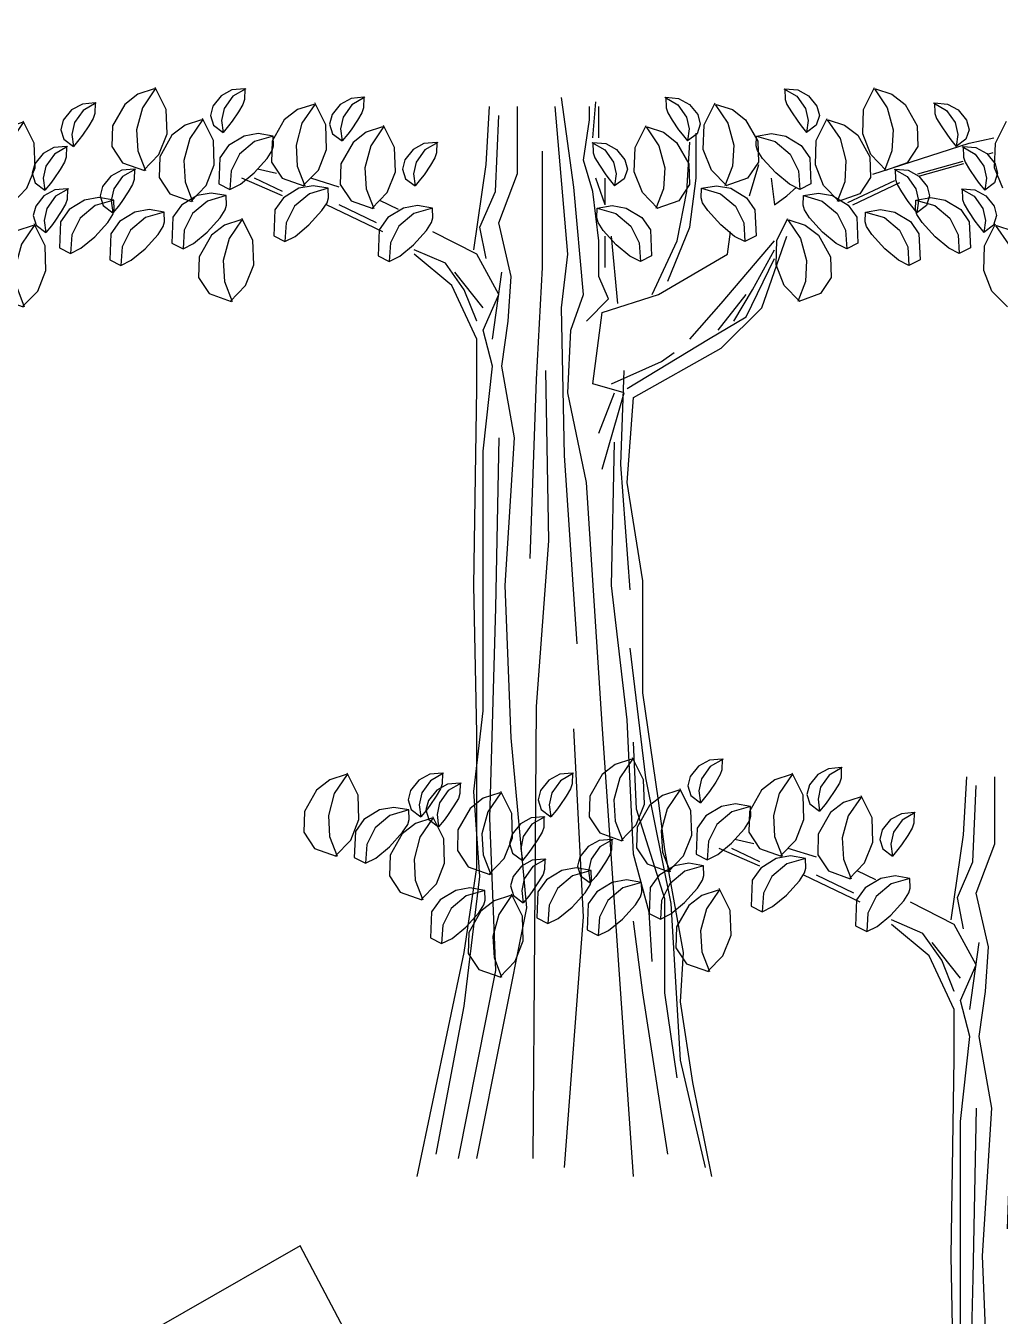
# Model space of a CAD drawing. Header units: millimetres. Extents: x 476643 to 477419, y 1110674 to 1111494.
# Drawn here: x 476821.28 to 476825.57, y 1111056.82 to 1111062.51 of the extents above; entities that cross this region are included whole.
import ezdxf

# ---------------------------------------------------------------- set-up
doc = ezdxf.new("R2010")
doc.units = ezdxf.units.MM
doc.header["$LTSCALE"] = 0.001
doc.header["$MEASUREMENT"] = 0
doc.layers.add('D-CONGTRINH', color=7, linetype='Continuous', lineweight=15)
for name, color, linetype in [('HT_Ho ga', 5, 'Continuous'), ('HT_thuc vat', 3, 'Continuous'), ('Net manh', 252, 'Continuous')]:
    doc.layers.add(name, color=color, linetype=linetype)

# ---------------------------------------------------------------- blocks, each defined once
blk = doc.blocks.new('tree50')
for p, q in [((-1879.5884, 4727.1356), (-1937.5472, 4682.3356)), ((-1807.4204, 4750.4996), (-1879.5884, 4727.1356)), ((-1803.0988, 4750.4996), (-1859.4468, 4667.5916)), ((-1754.6128, 4660.1676), (-1803.0988, 4756.6996)), ((-1512.4984, 4719.5196), (-1549.1196, 4674.1316)), ((-1464.94, 4745.6916), (-1512.4984, 4719.5196)), ((-1461.4484, 4717.7356), (-1499.4856, 4663.7316)), ((-1408.4212, 4750.4996), (-1464.94, 4745.6916)), ((-1404.0756, 4750.4996), (-1461.4484, 4717.7356)), ((-1408.4212, 4750.4996), (-1409.7884, 4704.0156)), ((966.48, 4750.4996), (1023.828, 4717.7356)), ((970.828, 4750.4996), (1027.32, 4745.6916)), ((970.828, 4750.4996), (972.192, 4704.0156)), ((1023.828, 4717.7356), (1061.892, 4663.7316)), ((1027.32, 4745.6916), (1074.904, 4719.5196)), ((1074.904, 4719.5196), (1111.5, 4674.1316)), ((1317.02, 4660.1676), (1365.48, 4756.6996)), ((1365.48, 4750.4996), (1421.828, 4667.5916)), ((1369.824, 4750.4996), (1441.968, 4727.1356)), ((1441.968, 4727.1356), (1499.928, 4682.3356)), ((-3065.1596, 4682.3356), (-3137.3276, 4658.9476)), ((-3060.8384, 4682.3356), (-3117.186, 4599.4036)), ((-3012.352, 4591.9796), (-3060.8384, 4688.5356)), ((-2696.6536, 4683.7036), (-2744.2368, 4657.5556)), ((-2640.1352, 4688.5356), (-2696.6536, 4683.7036)), ((-2635.7896, 4688.5356), (-2693.1624, 4655.7476)), ((-2640.1352, 4688.5356), (-2641.5268, 4642.0276)), ((-2124.1684, 4683.7036), (-2171.7268, 4657.5556)), ((-2067.6496, 4688.5356), (-2124.1684, 4683.7036)), ((-2063.304, 4688.5356), (-2120.6772, 4655.7476)), ((-2067.6496, 4688.5356), (-2069.0168, 4642.0276)), ((-1937.5472, 4682.3356), (-1991.136, 4587.8276)), ((-1859.4468, 4667.5916), (-1885.4964, 4570.7876)), ((-1549.1196, 4674.1316), (-1560.2036, 4632.7516)), ((-1499.4856, 4663.7316), (-1511.0824, 4611.4396)), ((-1417.0884, 4682.3356), (-1436.888, 4649.7676)), ((-1409.7884, 4704.0156), (-1417.0884, 4682.3356)), ((-1104.8324, 4682.3356), (-1176.976, 4658.9476)), ((-1100.4868, 4682.3356), (-1156.8344, 4599.4036)), ((-1052.0248, 4591.9796), (-1100.4868, 4688.5356)), ((-987.718, 4682.3356), (-1024.3392, 4636.9516)), ((-940.1352, 4708.4836), (-987.718, 4682.3356)), ((-936.644, 4680.5556), (-974.7056, 4626.5516)), ((-883.6408, 4713.3196), (-940.1352, 4708.4836)), ((-879.2952, 4713.3196), (-936.644, 4680.5556)), ((-885.008, 4666.8316), (-892.308, 4645.1556)), ((-883.6408, 4713.3196), (-885.008, 4666.8316)), ((-344.968, 4416.9076), (-331.152, 4673.2556)), ((-206.98, 4377.4796), (-206.98, 4673.2556)), ((13.796, 4022.5356), (-41.38, 4673.2556)), ((41.408, 4318.3236), (-13.792, 4712.6836)), ((110.4, 4614.0996), (110.4, 4673.2556)), ((124.196, 4535.2156), (137.988, 4692.9556)), ((151.784, 4535.2156), (151.784, 4673.2556)), ((441.7, 4713.3196), (499.048, 4680.5556)), ((446.024, 4713.3196), (502.54, 4708.4836)), ((446.024, 4713.3196), (447.412, 4666.8316)), ((447.412, 4666.8316), (454.712, 4645.1556)), ((499.048, 4680.5556), (537.112, 4626.5516)), ((502.54, 4708.4836), (550.124, 4682.3356)), ((550.124, 4682.3356), (586.72, 4636.9516)), ((614.404, 4591.9796), (662.892, 4688.5356)), ((662.892, 4682.3356), (719.24, 4599.4036)), ((667.212, 4682.3356), (739.38, 4658.9476)), ((972.192, 4704.0156), (979.492, 4682.3356)), ((979.492, 4682.3356), (999.292, 4649.7676)), ((1061.892, 4663.7316), (1073.488, 4611.4396)), ((1111.5, 4674.1316), (1122.608, 4632.7516)), ((1421.828, 4667.5916), (1447.9, 4570.7876)), ((1499.928, 4682.3356), (1553.54, 4587.8276)), ((1625.708, 4688.5356), (1683.06, 4655.7476)), ((1630.056, 4688.5356), (1686.548, 4683.7036)), ((1630.056, 4688.5356), (1631.424, 4642.0276)), ((1686.548, 4683.7036), (1734.132, 4657.5556)), ((-3195.2864, 4614.1716), (-3248.8752, 4519.6396)), ((-3137.3276, 4658.9476), (-3195.2864, 4614.1716)), ((-2780.8332, 4612.1476), (-2791.9416, 4570.7876)), ((-2744.2368, 4657.5556), (-2780.8332, 4612.1476)), ((-2693.1624, 4655.7476), (-2731.224, 4601.7716)), ((-2666.1604, 4614.1716), (-2702.7572, 4568.7636)), ((-2648.802, 4620.3476), (-2668.602, 4587.8036)), ((-2618.5776, 4640.3196), (-2666.1604, 4614.1716)), ((-2615.0864, 4612.3636), (-2653.148, 4558.3876)), ((-2641.5268, 4642.0276), (-2648.802, 4620.3476)), ((-2562.0588, 4645.1556), (-2618.5776, 4640.3196)), ((-2557.7376, 4645.1556), (-2615.0864, 4612.3636)), ((-2562.0588, 4645.1556), (-2563.4504, 4598.6436)), ((-2335.7896, 4511.4116), (-2384.2512, 4607.9716)), ((-2208.348, 4612.1476), (-2219.432, 4570.7876)), ((-2171.7268, 4657.5556), (-2208.348, 4612.1476)), ((-2120.6772, 4655.7476), (-2158.7144, 4601.7716)), ((-2076.3168, 4620.3476), (-2096.1164, 4587.8036)), ((-2069.0168, 4642.0276), (-2076.3168, 4620.3476)), ((-1751.0484, 4552.1836), (-1754.6128, 4660.1676)), ((-1599.2416, 4614.1716), (-1671.4096, 4590.7836)), ((-1594.9204, 4614.1716), (-1651.268, 4531.2396)), ((-1546.434, 4523.8156), (-1594.9204, 4620.3476)), ((-1560.2036, 4632.7516), (-1546.4828, 4590.3916)), ((-1511.0824, 4611.4396), (-1503.8316, 4558.3876)), ((-1464.7932, 4607.9716), (-1479.808, 4587.6596)), ((-1436.888, 4649.7676), (-1464.7932, 4607.9716)), ((-1234.9348, 4614.1716), (-1288.5236, 4519.6396)), ((-1176.976, 4658.9476), (-1234.9348, 4614.1716)), ((-1024.3392, 4636.9516), (-1035.4232, 4595.5676)), ((-974.7056, 4626.5516), (-986.302, 4574.2556)), ((-912.1076, 4612.5836), (-940.0132, 4570.7876)), ((-892.308, 4645.1556), (-912.1076, 4612.5836)), ((-303.564, 4298.5956), (-289.768, 4633.7996)), ((82.788, 4436.6316), (110.4, 4614.0996)), ((454.712, 4645.1556), (474.512, 4612.5836)), ((474.512, 4612.5836), (502.42, 4570.7876)), ((537.112, 4626.5516), (548.708, 4574.2556)), ((586.72, 4636.9516), (597.828, 4595.5676)), ((739.38, 4658.9476), (797.34, 4614.1716)), ((797.34, 4614.1716), (850.928, 4519.6396)), ((999.292, 4649.7676), (1027.2, 4607.9716)), ((1027.2, 4607.9716), (1042.212, 4587.6596)), ((1073.488, 4611.4396), (1066.236, 4558.3876)), ((1108.84, 4523.8156), (1157.3, 4620.3476)), ((1122.608, 4632.7516), (1108.864, 4590.3916)), ((1157.3, 4614.1716), (1213.648, 4531.2396)), ((1161.648, 4614.1716), (1233.792, 4590.7836)), ((1313.452, 4552.1836), (1317.02, 4660.1676)), ((1631.424, 4642.0276), (1638.724, 4620.3476)), ((1638.724, 4620.3476), (1658.524, 4587.8036)), ((1683.06, 4655.7476), (1721.12, 4601.7716)), ((1734.132, 4657.5556), (1770.752, 4612.1476)), ((1770.752, 4612.1476), (1781.836, 4570.7876)), ((1898.172, 4511.4116), (1946.656, 4607.9716)), ((-3117.186, 4599.4036), (-3143.2356, 4502.5996)), ((-3008.7876, 4484.0196), (-3012.352, 4591.9796)), ((-2791.9416, 4570.7876), (-2778.1968, 4528.4076)), ((-2731.224, 4601.7716), (-2742.7964, 4549.4756)), ((-2742.7964, 4549.4756), (-2735.5452, 4496.3996)), ((-2702.7572, 4568.7636), (-2713.8656, 4527.4036)), ((-2668.602, 4587.8036), (-2696.5072, 4545.9836)), ((-2653.148, 4558.3876), (-2664.7444, 4506.0916)), ((-2570.7504, 4576.9636), (-2590.55, 4544.4196)), ((-2563.4504, 4598.6436), (-2570.7504, 4576.9636)), ((-2460.7404, 4578.3796), (-2518.6996, 4533.5796)), ((-2388.5972, 4601.7716), (-2460.7404, 4578.3796)), ((-2384.2512, 4601.7716), (-2440.5988, 4518.8356)), ((-2219.432, 4570.7876), (-2205.7112, 4528.4076)), ((-2158.7144, 4601.7716), (-2170.3108, 4549.4756)), ((-2170.3108, 4549.4756), (-2163.06, 4496.3996)), ((-2096.1164, 4587.8036), (-2124.022, 4545.9836)), ((-1991.136, 4587.8276), (-1993.9192, 4496.3996)), ((-1885.4964, 4570.7876), (-1880.0032, 4477.8676)), ((-1787.1568, 4461.3156), (-1751.0484, 4552.1836)), ((-1671.4096, 4590.7836), (-1729.3684, 4545.9836)), ((-1546.4828, 4590.3916), (-1503.8316, 4558.3876)), ((-1479.808, 4587.6596), (-1503.8316, 4558.3876)), ((-1349.3148, 4553.7236), (-1412.01, 4542.2476)), ((-1283.3724, 4542.2476), (-1349.3148, 4553.7236)), ((-1156.8344, 4599.4036), (-1182.884, 4502.5996)), ((-1048.436, 4484.0196), (-1052.0248, 4591.9796)), ((-1035.4232, 4595.5676), (-1021.7024, 4553.2116)), ((-1021.7024, 4553.2116), (-979.0512, 4521.2036)), ((-986.302, 4574.2556), (-979.0512, 4521.2036)), ((-955.0276, 4550.4756), (-979.0512, 4521.2036)), ((-940.0132, 4570.7876), (-955.0276, 4550.4756)), ((-873.3872, 4559.8036), (-931.346, 4515.0036)), ((-801.2192, 4583.1676), (-873.3872, 4559.8036)), ((-796.898, 4583.1676), (-853.2456, 4500.2556)), ((-748.436, 4492.8116), (-796.898, 4589.3676)), ((310.816, 4492.8116), (359.304, 4589.3676)), ((359.304, 4583.1676), (415.652, 4500.2556)), ((363.624, 4583.1676), (435.792, 4559.8036)), ((435.792, 4559.8036), (493.752, 4515.0036)), ((502.42, 4570.7876), (517.432, 4550.4756)), ((517.432, 4550.4756), (541.456, 4521.2036)), ((548.708, 4574.2556), (541.456, 4521.2036)), ((584.084, 4553.2116), (541.456, 4521.2036)), ((579.544, 4357.7516), (579.544, 4554.9436)), ((597.828, 4595.5676), (584.084, 4553.2116)), ((610.84, 4484.0196), (614.404, 4591.9796)), ((719.24, 4599.4036), (745.288, 4502.5996)), ((845.776, 4542.2476), (911.72, 4553.7236)), ((911.72, 4553.7236), (974.392, 4542.2476)), ((1042.212, 4587.6596), (1066.236, 4558.3876)), ((1108.864, 4590.3916), (1066.236, 4558.3876)), ((1233.792, 4590.7836), (1291.748, 4545.9836)), ((1349.536, 4461.3156), (1313.452, 4552.1836)), ((1447.9, 4570.7876), (1442.408, 4477.8676)), ((1553.54, 4587.8276), (1556.324, 4496.3996)), ((1658.524, 4587.8036), (1686.428, 4545.9836)), ((1721.12, 4601.7716), (1732.716, 4549.4756)), ((1732.716, 4549.4756), (1725.464, 4496.3996)), ((1781.836, 4570.7876), (1768.116, 4528.4076)), ((-3248.8752, 4519.6396), (-3251.6584, 4428.2356)), ((-3143.2356, 4502.5996), (-3137.7424, 4409.6796)), ((-2917.8452, 4526.6236), (-2986.4732, 4484.9716)), ((-2871.898, 4502.7716), (-2937.7912, 4447.3996)), ((-2855.1496, 4538.0996), (-2917.8452, 4526.6236)), ((-2789.2072, 4526.6236), (-2871.898, 4502.7716)), ((-2789.2072, 4526.6236), (-2855.1496, 4538.0996)), ((-2787.9136, 4484.2876), (-2789.2072, 4526.6236)), ((-2778.1968, 4528.4076), (-2735.5452, 4496.3996)), ((-2687.84, 4490.1996), (-2760.008, 4466.8316)), ((-2683.5188, 4490.1996), (-2739.842, 4407.2876)), ((-2711.5464, 4525.6716), (-2735.5452, 4496.3996)), ((-2713.8656, 4527.4036), (-2700.1204, 4485.0236)), ((-2696.5072, 4545.9836), (-2711.5464, 4525.6716)), ((-2635.0324, 4399.8636), (-2683.5188, 4496.3996)), ((-2664.7444, 4506.0916), (-2657.4936, 4453.0156)), ((-2618.4556, 4502.5996), (-2633.47, 4482.2876)), ((-2590.55, 4544.4196), (-2618.4556, 4502.5996)), ((-2518.6996, 4533.5796), (-2572.2884, 4439.0756)), ((-2440.5988, 4518.8356), (-2466.6488, 4422.0316)), ((-2332.2004, 4403.4316), (-2335.7896, 4511.4116)), ((-2249.9252, 4491.5876), (-2297.508, 4465.4156)), ((-2193.4312, 4496.3996), (-2249.9252, 4491.5876)), ((-2189.0852, 4496.3996), (-2246.434, 4463.6356)), ((-2205.7112, 4528.4076), (-2163.06, 4496.3996)), ((-2193.4312, 4496.3996), (-2194.7984, 4449.9156)), ((-2139.0364, 4525.6716), (-2163.06, 4496.3996)), ((-2124.022, 4545.9836), (-2139.0364, 4525.6716)), ((-1993.9192, 4496.3996), (-1946.8488, 4425.3036)), ((-1729.3684, 4545.9836), (-1782.9572, 4451.4756)), ((-1651.268, 4531.2396), (-1677.3176, 4434.4356)), ((-1542.8696, 4415.8316), (-1546.434, 4523.8156)), ((-1480.638, 4500.5996), (-1518.4556, 4447.1796)), ((-1412.01, 4542.2476), (-1480.638, 4500.5996)), ((-1366.0628, 4518.3956), (-1431.9564, 4463.0236)), ((-1283.3724, 4542.2476), (-1366.0628, 4518.3956)), ((-1288.5236, 4519.6396), (-1291.3068, 4428.2356)), ((-1287.8156, 4478.8676), (-1282.054, 4499.9156)), ((-1282.054, 4499.9156), (-1283.3724, 4542.2476)), ((-1182.884, 4502.5996), (-1177.4152, 4409.6796)), ((-931.346, 4515.0036), (-984.9348, 4420.4956)), ((-853.2456, 4500.2556), (-879.2952, 4403.4316)), ((-744.8472, 4384.8516), (-748.436, 4492.8116)), ((-619.2124, 4510.1676), (-666.7708, 4484.0196)), ((-562.6936, 4515.0036), (-619.2124, 4510.1676)), ((-558.348, 4515.0036), (-615.7212, 4482.2396)), ((-562.6936, 4515.0036), (-564.0852, 4468.4916)), ((120.752, 4515.0036), (178.104, 4482.2396)), ((125.1, 4515.0036), (181.592, 4510.1676)), ((125.1, 4515.0036), (126.468, 4468.4916)), ((181.592, 4510.1676), (229.176, 4484.0196)), ((307.252, 4384.8516), (310.816, 4492.8116)), ((415.652, 4500.2556), (441.7, 4403.4316)), ((493.752, 4515.0036), (547.34, 4420.4956)), ((538.16, 4298.5956), (551.956, 4515.4916)), ((745.288, 4502.5996), (739.796, 4409.6796)), ((844.46, 4499.9156), (845.776, 4542.2476)), ((850.22, 4478.8676), (844.46, 4499.9156)), ((845.776, 4542.2476), (928.468, 4518.3956)), ((850.928, 4519.6396), (853.712, 4428.2356)), ((928.468, 4518.3956), (994.36, 4463.0236)), ((974.392, 4542.2476), (1043.044, 4500.5996)), ((1043.044, 4500.5996), (1080.86, 4447.1796)), ((1105.276, 4415.8316), (1108.84, 4523.8156)), ((1213.648, 4531.2396), (1239.724, 4434.4356)), ((1291.748, 4545.9836), (1345.364, 4451.4756)), ((1358.816, 4374.4036), (1782.496, 4511.9996)), ((1556.324, 4496.3996), (1509.232, 4425.3036)), ((1686.428, 4545.9836), (1701.444, 4525.6716)), ((1701.444, 4525.6716), (1725.464, 4496.3996)), ((1768.116, 4528.4076), (1725.464, 4496.3996)), ((1751.492, 4496.3996), (1808.84, 4463.6356)), ((1755.812, 4496.3996), (1812.332, 4491.5876)), ((1755.812, 4496.3996), (1757.204, 4449.9156)), ((1782.496, 4511.9996), (1891.48, 4534.2396)), ((1812.332, 4491.5876), (1859.912, 4465.4156)), ((1894.608, 4403.4316), (1898.172, 4511.4116)), ((-3044.896, 4393.1516), (-3008.7876, 4484.0196)), ((-2986.4732, 4484.9716), (-3024.2904, 4431.5556)), ((-2937.7912, 4447.3996), (-2974.5344, 4374.0116)), ((-2760.008, 4466.8316), (-2817.9672, 4422.0316)), ((-2816.2092, 4428.2836), (-2793.6508, 4463.2436)), ((-2793.6508, 4463.2436), (-2787.9136, 4484.2876)), ((-2700.1204, 4485.0236), (-2657.4936, 4453.0156)), ((-2633.47, 4482.2876), (-2657.4936, 4453.0156)), ((-2572.2884, 4439.0756), (-2575.0716, 4347.6676)), ((-2297.508, 4465.4156), (-2334.1292, 4420.0316)), ((-2246.434, 4463.6356), (-2284.4956, 4409.6316)), ((-2194.7984, 4449.9156), (-2202.098, 4428.2356)), ((-1880.0032, 4477.8676), (-1846.4584, 4391.0516)), ((-1855.1252, 4391.0516), (-1787.1568, 4461.3156)), ((-1782.9572, 4451.4756), (-1785.7404, 4360.0476)), ((-1677.3176, 4434.4356), (-1671.8244, 4341.5156)), ((-1518.4556, 4447.1796), (-1523.1672, 4332.6796)), ((-1431.9564, 4463.0236), (-1468.6996, 4389.6356)), ((-1367.6496, 4380.6276), (-1310.3744, 4443.9076)), ((-1310.3744, 4443.9076), (-1287.8156, 4478.8676)), ((-1084.5444, 4393.1516), (-1048.436, 4484.0196)), ((-703.392, 4438.6116), (-714.5004, 4397.2516)), ((-666.7708, 4484.0196), (-703.392, 4438.6116)), ((-615.7212, 4482.2396), (-653.7824, 4428.2356)), ((-571.3608, 4446.8156), (-591.1604, 4414.2716)), ((-564.0852, 4468.4916), (-571.3608, 4446.8156)), ((-96.58, 3963.3796), (-96.58, 4476.0636)), ((124.196, 4298.5956), (82.788, 4436.6316)), ((126.468, 4468.4916), (133.768, 4446.8156)), ((133.768, 4446.8156), (153.568, 4414.2716)), ((178.104, 4482.2396), (216.164, 4428.2356)), ((229.176, 4484.0196), (265.796, 4438.6116)), ((265.796, 4438.6116), (276.88, 4397.2516)), ((646.948, 4393.1516), (610.84, 4484.0196)), ((872.78, 4443.9076), (850.22, 4478.8676)), ((930.056, 4380.6276), (872.78, 4443.9076)), ((994.36, 4463.0236), (1031.104, 4389.6356)), ((1080.86, 4447.1796), (1085.572, 4332.6796)), ((1239.724, 4434.4356), (1234.232, 4341.5156)), ((1345.364, 4451.4756), (1348.148, 4360.0476)), ((1417.532, 4391.0516), (1349.536, 4461.3156)), ((1442.408, 4477.8676), (1408.864, 4391.0516)), ((1757.204, 4449.9156), (1764.504, 4428.2356)), ((1808.84, 4463.6356), (1846.9, 4409.6316)), ((1859.912, 4465.4156), (1896.512, 4420.0316)), ((1868.776, 4465.0996), (1888.404, 4470.7156)), ((-3251.6584, 4428.2356), (-3204.5884, 4357.1396)), ((-3137.7424, 4409.6796), (-3104.1976, 4322.8636)), ((-3112.8648, 4322.8636), (-3044.896, 4393.1516)), ((-3024.2904, 4431.5556), (-3029.0024, 4317.0516)), ((-2873.4848, 4365.0036), (-2816.2092, 4428.2836)), ((-2817.9672, 4422.0316), (-2871.556, 4327.5276)), ((-2739.842, 4407.2876), (-2765.9164, 4310.4876)), ((-2631.468, 4291.8836), (-2635.0324, 4399.8636)), ((-2466.6488, 4422.0316), (-2461.18, 4329.1156)), ((-2368.3088, 4312.5836), (-2332.2004, 4403.4316)), ((-2334.1292, 4420.0316), (-2345.2132, 4378.6516)), ((-2345.2132, 4378.6516), (-2331.468, 4336.2916)), ((-2284.4956, 4409.6316), (-2296.092, 4357.3356)), ((-2221.898, 4395.6676), (-2249.8032, 4353.8676)), ((-2202.098, 4428.2356), (-2221.898, 4395.6676)), ((-1950.682, 4392.4196), (-1998.2652, 4366.2476)), ((-1894.1636, 4397.2516), (-1950.682, 4392.4196)), ((-1889.8176, 4397.2516), (-1947.1908, 4364.4636)), ((-1946.8488, 4425.3036), (-1850.804, 4391.0516)), ((-1894.1636, 4397.2516), (-1895.5552, 4350.7436)), ((-1578.978, 4324.9636), (-1542.8696, 4415.8316)), ((-1468.6996, 4389.6356), (-1474.0952, 4307.7516)), ((-1428.1236, 4330.6036), (-1367.6496, 4380.6276)), ((-1269.4808, 4377.4796), (-1352.2688, 4397.1796)), ((-1291.3068, 4428.2356), (-1244.2368, 4357.1396)), ((-1177.4152, 4409.6796), (-1143.846, 4322.8636)), ((-1152.5376, 4322.8636), (-1084.5444, 4393.1516)), ((-984.9348, 4420.4956), (-987.718, 4329.0636)), ((-879.2952, 4403.4316), (-873.802, 4310.5356)), ((-780.9556, 4293.9836), (-744.8472, 4384.8516)), ((-714.5004, 4397.2516), (-700.7552, 4354.8716)), ((-653.7824, 4428.2356), (-665.3548, 4375.9396)), ((-591.1604, 4414.2716), (-619.0656, 4372.4476)), ((-400.144, 4042.2596), (-344.968, 4416.9076)), ((-289.768, 4160.5716), (-206.98, 4377.4796)), ((153.568, 4414.2716), (181.472, 4372.4476)), ((216.164, 4428.2356), (227.76, 4375.9396)), ((276.88, 4397.2516), (263.16, 4354.8716)), ((343.36, 4293.9836), (307.252, 4384.8516)), ((441.7, 4403.4316), (436.208, 4310.5356)), ((547.34, 4420.4956), (550.124, 4329.0636)), ((714.92, 4322.8636), (646.948, 4393.1516)), ((739.796, 4409.6796), (706.252, 4322.8636)), ((853.712, 4428.2356), (806.644, 4357.1396)), ((814.136, 4278.8676), (855.52, 4416.9076)), ((990.528, 4330.6036), (930.056, 4380.6276)), ((1031.104, 4389.6356), (1036.5, 4307.7516)), ((1141.384, 4324.9636), (1105.276, 4415.8316)), ((1509.232, 4425.3036), (1413.184, 4391.0516)), ((1452.224, 4397.2516), (1509.596, 4364.4636)), ((1456.568, 4397.2516), (1457.936, 4350.7436)), ((1456.568, 4397.2516), (1513.088, 4392.4196)), ((1513.088, 4392.4196), (1560.648, 4366.2476)), ((1555.836, 4375.6716), (1755.52, 4432.7276)), ((1565.848, 4367.5156), (1758.424, 4422.5476)), ((1764.504, 4428.2356), (1784.304, 4395.6676)), ((1784.304, 4395.6676), (1812.208, 4353.8676)), ((1846.9, 4409.6316), (1858.496, 4357.3356)), ((1907.62, 4378.6516), (1893.872, 4336.2916)), ((1930.716, 4312.5836), (1894.608, 4403.4316)), ((1896.512, 4420.0316), (1907.62, 4378.6516)), ((-3204.5884, 4357.1396), (-3108.5432, 4322.8636)), ((-2974.5344, 4374.0116), (-2979.93, 4292.1276)), ((-2933.9584, 4314.9796), (-2873.4848, 4365.0036)), ((-2871.556, 4327.5276), (-2874.3392, 4236.0956)), ((-2575.0716, 4347.6676), (-2528.0012, 4276.5756)), ((-2461.18, 4329.1156), (-2427.6108, 4242.2956)), ((-2331.468, 4336.2916), (-2288.8412, 4304.2836)), ((-2296.092, 4357.3356), (-2288.8412, 4304.2836)), ((-2264.8176, 4333.5556), (-2288.8412, 4304.2836)), ((-2249.8032, 4353.8676), (-2264.8176, 4333.5556)), ((-2034.8616, 4320.8636), (-2045.97, 4279.4796)), ((-1998.2652, 4366.2476), (-2034.8616, 4320.8636)), ((-1947.1908, 4364.4636), (-1985.2524, 4310.4876)), ((-1902.8304, 4329.0636), (-1922.6304, 4296.5196)), ((-1895.5552, 4350.7436), (-1902.8304, 4329.0636)), ((-1785.7404, 4360.0476), (-1738.6704, 4288.9516)), ((-1671.8244, 4341.5156), (-1638.2796, 4254.6996)), ((-1646.9468, 4254.6996), (-1578.978, 4324.9636)), ((-1523.1672, 4332.6796), (-1474.0952, 4307.7516)), ((-1474.0952, 4307.7516), (-1428.1236, 4330.6036)), ((-1241.8684, 4278.8676), (-1421.2632, 4357.7516)), ((-1241.8684, 4298.5956), (-1366.0628, 4357.7516)), ((-1244.2368, 4357.1396), (-1148.1916, 4322.8636)), ((-1107.4448, 4324.1556), (-1170.1156, 4312.6596)), ((-993.5044, 4318.3236), (-1117.6984, 4357.7516)), ((-1041.5024, 4312.6596), (-1107.4448, 4324.1556)), ((-987.718, 4329.0636), (-940.648, 4257.9716)), ((-700.7552, 4354.8716), (-658.104, 4322.8636)), ((-665.3548, 4375.9396), (-658.104, 4322.8636)), ((-634.0804, 4352.1356), (-658.104, 4322.8636)), ((-619.0656, 4372.4476), (-634.0804, 4352.1356)), ((179.396, 4239.4396), (137.988, 4357.7516)), ((179.396, 4239.4396), (179.396, 4357.7516)), ((181.472, 4372.4476), (196.484, 4352.1356)), ((196.484, 4352.1356), (220.508, 4322.8636)), ((227.76, 4375.9396), (220.508, 4322.8636)), ((263.16, 4354.8716), (220.508, 4322.8636)), ((550.124, 4329.0636), (503.052, 4257.9716)), ((551.956, 4140.8436), (579.544, 4357.7516)), ((603.908, 4312.6596), (669.824, 4324.1556)), ((669.824, 4324.1556), (732.52, 4312.6596)), ((806.644, 4357.1396), (710.596, 4322.8636)), ((910.72, 4357.7516), (924.512, 4239.4396)), ((1036.5, 4307.7516), (990.528, 4330.6036)), ((1085.572, 4332.6796), (1036.5, 4307.7516)), ((1209.352, 4254.6996), (1141.384, 4324.9636)), ((1234.232, 4341.5156), (1200.684, 4254.6996)), ((1248.072, 4250.5476), (1455.104, 4346.8876)), ((1269.484, 4239.4396), (1476.468, 4338.0236)), ((1348.148, 4360.0476), (1301.052, 4288.9516)), ((1457.936, 4350.7436), (1465.236, 4329.0636)), ((1465.236, 4329.0636), (1485.036, 4296.5196)), ((1509.596, 4364.4636), (1547.632, 4310.4876)), ((1560.648, 4366.2476), (1597.268, 4320.8636)), ((1597.268, 4320.8636), (1608.352, 4279.4796)), ((1812.208, 4353.8676), (1827.224, 4333.5556)), ((1827.224, 4333.5556), (1851.248, 4304.2836)), ((1858.496, 4357.3356), (1851.248, 4304.2836)), ((1893.872, 4336.2916), (1851.248, 4304.2836)), ((-3029.0024, 4317.0516), (-2979.93, 4292.1276)), ((-2979.93, 4292.1276), (-2933.9584, 4314.9796)), ((-2765.9164, 4310.4876), (-2760.4232, 4217.5676)), ((-2667.5764, 4201.0116), (-2631.468, 4291.8836)), ((-2528.0012, 4276.5756), (-2431.9564, 4242.2956)), ((-2436.302, 4242.2956), (-2368.3088, 4312.5836)), ((-2293.1624, 4279.4796), (-2329.7836, 4234.0956)), ((-2245.604, 4305.6516), (-2293.1624, 4279.4796)), ((-2242.1128, 4277.6996), (-2280.174, 4223.7196)), ((-2189.0852, 4310.4876), (-2245.604, 4305.6516)), ((-2184.7396, 4310.4876), (-2242.1128, 4277.6996)), ((-2190.4768, 4263.9756), (-2197.7524, 4242.2956)), ((-2189.0852, 4310.4876), (-2190.4768, 4263.9756)), ((-2051.5608, 4272.0316), (-2114.2564, 4260.5596)), ((-1985.6428, 4260.5596), (-2051.5608, 4272.0316)), ((-2045.97, 4279.4796), (-2032.2248, 4237.1196)), ((-1985.2524, 4310.4876), (-1996.8244, 4258.1916)), ((-1922.6304, 4296.5196), (-1950.5356, 4254.6996)), ((-1738.6704, 4288.9516), (-1642.6252, 4254.6996)), ((-1618.6752, 4280.4316), (-1687.3276, 4238.7556)), ((-1555.98, 4291.9076), (-1618.6752, 4280.4316)), ((-1490.062, 4280.4316), (-1572.7524, 4256.5556)), ((-1490.062, 4280.4316), (-1555.98, 4291.9076)), ((-1488.7436, 4238.0756), (-1490.062, 4280.4316)), ((-1238.768, 4271.0076), (-1276.5852, 4217.5916)), ((-1170.1156, 4312.6596), (-1238.768, 4271.0076)), ((-1124.1928, 4288.8076), (-1190.0864, 4233.4356)), ((-1041.5024, 4312.6596), (-1124.1928, 4288.8076)), ((-1045.9456, 4249.2796), (-1040.184, 4270.3236)), ((-1040.184, 4270.3236), (-1041.5024, 4312.6596)), ((-873.802, 4310.5356), (-840.2572, 4223.7196)), ((-848.9484, 4223.7196), (-780.9556, 4293.9836)), ((-372.556, 4140.8436), (-303.564, 4298.5956)), ((82.788, 3845.0676), (41.408, 4318.3236)), ((151.784, 4081.6876), (124.196, 4298.5956)), ((411.328, 4223.7196), (343.36, 4293.9836)), ((436.208, 4310.5356), (402.664, 4223.7196)), ((496.756, 4081.6876), (538.16, 4298.5956)), ((602.588, 4270.3236), (603.908, 4312.6596)), ((608.328, 4249.2796), (602.588, 4270.3236)), ((603.908, 4312.6596), (686.6, 4288.8076)), ((686.6, 4288.8076), (752.492, 4233.4356)), ((732.52, 4312.6596), (801.148, 4271.0076)), ((801.148, 4271.0076), (838.968, 4217.5916)), ((924.512, 4239.4396), (979.712, 4278.8676)), ((979.712, 4278.8676), (1021.12, 4318.3236)), ((1051.148, 4238.0756), (1052.468, 4280.4316)), ((1052.468, 4280.4316), (1118.384, 4291.9076)), ((1052.468, 4280.4316), (1135.156, 4256.5556)), ((1118.384, 4291.9076), (1181.08, 4280.4316)), ((1181.08, 4280.4316), (1249.708, 4238.7556)), ((1301.052, 4288.9516), (1205.008, 4254.6996)), ((1485.036, 4296.5196), (1512.94, 4254.6996)), ((1547.632, 4310.4876), (1559.232, 4258.1916)), ((1548.024, 4260.5596), (1613.968, 4272.0316)), ((1608.352, 4279.4796), (1594.632, 4237.1196)), ((1613.968, 4272.0316), (1676.66, 4260.5596)), ((1747.144, 4310.4876), (1804.492, 4277.6996)), ((1751.492, 4310.4876), (1807.984, 4305.6516)), ((1751.492, 4310.4876), (1752.86, 4263.9756)), ((1752.86, 4263.9756), (1760.156, 4242.2956)), ((1804.492, 4277.6996), (1842.556, 4223.7196)), ((1807.984, 4305.6516), (1855.568, 4279.4796)), ((1855.568, 4279.4796), (1892.188, 4234.0956)), ((-2874.3392, 4236.0956), (-2827.2688, 4165.0036)), ((-2760.4232, 4217.5676), (-2726.8784, 4130.7476)), ((-2329.7836, 4234.0956), (-2340.892, 4192.7116)), ((-2280.174, 4223.7196), (-2291.7464, 4171.4236)), ((-2217.552, 4209.7516), (-2245.4572, 4167.9316)), ((-2182.884, 4218.9076), (-2220.7016, 4165.4916)), ((-2197.7524, 4242.2956), (-2217.552, 4209.7516)), ((-2114.2564, 4260.5596), (-2182.884, 4218.9076)), ((-2068.3332, 4236.7076), (-2134.2268, 4181.3356)), ((-1985.6428, 4260.5596), (-2068.3332, 4236.7076)), ((-2032.2248, 4237.1196), (-1989.5736, 4205.1156)), ((-1996.8244, 4258.1916), (-1989.5736, 4205.1156)), ((-1990.062, 4197.1796), (-1984.3244, 4218.2236)), ((-1965.5744, 4234.3876), (-1989.5736, 4205.1156)), ((-1984.3244, 4218.2236), (-1985.6428, 4260.5596)), ((-1950.5356, 4254.6996), (-1965.5744, 4234.3876)), ((-1892.5032, 4207.7516), (-1961.1312, 4166.0876)), ((-1829.808, 4219.2276), (-1892.5032, 4207.7516)), ((-1763.8656, 4207.7516), (-1846.556, 4183.8996)), ((-1763.8656, 4207.7516), (-1829.808, 4219.2276)), ((-1762.5472, 4165.4156), (-1763.8656, 4207.7516)), ((-1687.3276, 4238.7556), (-1725.1204, 4185.3396)), ((-1572.7524, 4256.5556), (-1638.646, 4201.1836)), ((-1517.064, 4182.0676), (-1494.5052, 4217.0516)), ((-1494.5052, 4217.0516), (-1488.7436, 4238.0756)), ((-1276.5852, 4217.5916), (-1281.2972, 4103.0996)), ((-1190.0864, 4233.4356), (-1226.8052, 4160.0596)), ((-1125.7796, 4151.0516), (-1068.5044, 4214.3196)), ((-1068.5044, 4214.3196), (-1045.9456, 4249.2796)), ((-800.3156, 4121.1316), (-1048.7044, 4239.4396)), ((-827.9036, 4160.5716), (-993.5044, 4239.4396)), ((-940.648, 4257.9716), (-844.6028, 4223.7196)), ((-731.3216, 4219.7156), (-814.1096, 4259.1676)), ((-709.7396, 4225.3556), (-778.392, 4183.7036)), ((-647.0444, 4236.8276), (-709.7396, 4225.3556)), ((-581.1264, 4225.3556), (-663.8168, 4201.4996)), ((-581.1264, 4225.3556), (-647.0444, 4236.8276)), ((-579.808, 4183.0196), (-581.1264, 4225.3556)), ((142.212, 4183.0196), (143.532, 4225.3556)), ((143.532, 4225.3556), (209.448, 4236.8276)), ((143.532, 4225.3556), (226.224, 4201.4996)), ((209.448, 4236.8276), (272.144, 4225.3556)), ((272.144, 4225.3556), (340.772, 4183.7036)), ((503.052, 4257.9716), (407.008, 4223.7196)), ((630.884, 4214.3196), (608.328, 4249.2796)), ((688.16, 4151.0516), (630.884, 4214.3196)), ((752.492, 4233.4356), (789.212, 4160.0596)), ((838.968, 4217.5916), (843.704, 4103.0996)), ((1056.888, 4217.0516), (1051.148, 4238.0756)), ((1079.444, 4182.0676), (1056.888, 4217.0516)), ((1135.156, 4256.5556), (1201.052, 4201.1836)), ((1249.708, 4238.7556), (1287.528, 4185.3396)), ((1324.952, 4165.4156), (1326.272, 4207.7516)), ((1326.272, 4207.7516), (1392.188, 4219.2276)), ((1326.272, 4207.7516), (1408.96, 4183.8996)), ((1392.188, 4219.2276), (1454.884, 4207.7516)), ((1454.884, 4207.7516), (1523.536, 4166.0876)), ((1512.94, 4254.6996), (1527.956, 4234.3876)), ((1527.956, 4234.3876), (1551.98, 4205.1156)), ((1546.732, 4218.2236), (1548.024, 4260.5596)), ((1552.468, 4197.1796), (1546.732, 4218.2236)), ((1548.024, 4260.5596), (1630.716, 4236.7076)), ((1559.232, 4258.1916), (1551.98, 4205.1156)), ((1594.632, 4237.1196), (1551.98, 4205.1156)), ((1630.716, 4236.7076), (1696.608, 4181.3356)), ((1676.66, 4260.5596), (1745.288, 4218.9076)), ((1745.288, 4218.9076), (1783.108, 4165.4916)), ((1760.156, 4242.2956), (1779.956, 4209.7516)), ((1779.956, 4209.7516), (1807.864, 4167.9316)), ((1842.556, 4223.7196), (1854.152, 4171.4236)), ((1892.188, 4234.0956), (1903.272, 4192.7116)), ((-2827.2688, 4165.0036), (-2731.224, 4130.7476)), ((-2735.5452, 4130.7476), (-2667.5764, 4201.0116)), ((-2582.4204, 4172.5476), (-2651.0728, 4130.8836)), ((-2519.7248, 4184.0196), (-2582.4204, 4172.5476)), ((-2453.8068, 4172.5476), (-2536.4976, 4148.6796)), ((-2453.8068, 4172.5476), (-2519.7248, 4184.0196)), ((-2452.4888, 4130.1996), (-2453.8068, 4172.5476)), ((-2340.892, 4149.3396), (-2413.0356, 4125.9636)), ((-2336.5464, 4149.3396), (-2392.894, 4066.4196)), ((-2340.892, 4192.7116), (-2327.1468, 4150.3556)), ((-2288.0844, 4058.9836), (-2336.5464, 4155.5436)), ((-2327.1468, 4150.3556), (-2284.4956, 4118.3476)), ((-2291.7464, 4171.4236), (-2284.4956, 4118.3476)), ((-2245.4572, 4167.9316), (-2260.472, 4147.6316)), ((-2220.7016, 4165.4916), (-2225.4136, 4050.9996)), ((-2134.2268, 4181.3356), (-2170.9456, 4107.9476)), ((-2069.896, 4098.9516), (-2012.6204, 4162.2196)), ((-2012.6204, 4162.2196), (-1990.062, 4197.1796)), ((-1961.1312, 4166.0876), (-1998.9484, 4112.6836)), ((-1846.556, 4183.8996), (-1912.4496, 4128.5276)), ((-1768.3088, 4144.3716), (-1762.5472, 4165.4156)), ((-1725.1204, 4185.3396), (-1729.8568, 4070.8476)), ((-1638.646, 4201.1836), (-1675.3648, 4127.8076)), ((-1574.3392, 4118.7996), (-1517.064, 4182.0676)), ((-1497.9232, 4150.7556), (-1555.882, 4105.9556)), ((-1425.7552, 4174.1316), (-1497.9232, 4150.7556)), ((-1421.434, 4174.1316), (-1477.7816, 4091.2116)), ((-1372.9476, 4083.7756), (-1421.434, 4180.3356)), ((-1226.8052, 4160.0596), (-1232.2248, 4078.1596)), ((-1186.2532, 4101.0236), (-1125.7796, 4151.0516)), ((-778.392, 4183.7036), (-816.1848, 4130.2836)), ((-663.8168, 4201.4996), (-729.7104, 4146.1316)), ((-608.1284, 4127.0156), (-585.5696, 4161.9756)), ((-585.5696, 4161.9756), (-579.808, 4183.0196)), ((-234.568, 3923.9516), (-289.768, 4160.5716)), ((147.952, 4161.9756), (142.212, 4183.0196)), ((170.508, 4127.0156), (147.952, 4161.9756)), ((226.224, 4201.4996), (292.116, 4146.1316)), ((340.772, 4183.7036), (378.592, 4130.2836)), ((748.66, 4101.0236), (688.16, 4151.0516)), ((789.212, 4160.0596), (794.632, 4078.1596)), ((935.352, 4083.7756), (983.816, 4180.3356)), ((983.816, 4174.1316), (1040.164, 4091.2116)), ((988.16, 4174.1316), (1060.328, 4150.7556)), ((1060.328, 4150.7556), (1118.264, 4105.9556)), ((1136.72, 4118.7996), (1079.444, 4182.0676)), ((1201.052, 4201.1836), (1237.772, 4127.8076)), ((1287.528, 4185.3396), (1292.236, 4070.8476)), ((1330.716, 4144.3716), (1324.952, 4165.4156)), ((1408.96, 4183.8996), (1474.856, 4128.5276)), ((1523.536, 4166.0876), (1561.328, 4112.6836)), ((1575.028, 4162.2196), (1552.468, 4197.1796)), ((1632.3, 4098.9516), (1575.028, 4162.2196)), ((1696.608, 4181.3356), (1733.352, 4107.9476)), ((1783.108, 4165.4916), (1787.82, 4050.9996)), ((1807.864, 4167.9316), (1822.876, 4147.6316)), ((1854.152, 4171.4236), (1846.9, 4118.3476)), ((1889.552, 4150.3556), (1846.9, 4118.3476)), ((1850.464, 4058.9836), (1898.952, 4155.5436)), ((1903.272, 4192.7116), (1889.552, 4150.3556)), ((1898.952, 4149.3396), (1955.3, 4066.4196)), ((1903.272, 4149.3396), (1975.44, 4125.9636)), ((-2651.0728, 4130.8836), (-2688.8656, 4077.4676)), ((-2602.3908, 4093.3116), (-2639.1096, 4019.9236)), ((-2536.4976, 4148.6796), (-2602.3908, 4093.3116)), ((-2480.8088, 4074.1956), (-2458.2504, 4109.1556)), ((-2413.0356, 4125.9636), (-2470.9944, 4081.1636)), ((-2458.2504, 4109.1556), (-2452.4888, 4130.1996)), ((-2260.472, 4147.6316), (-2284.4956, 4118.3476)), ((-2170.9456, 4107.9476), (-2176.3412, 4026.0636)), ((-2130.394, 4048.9116), (-2069.896, 4098.9516)), ((-1998.9484, 4112.6836), (-2003.6604, 3998.1796)), ((-1912.4496, 4128.5276), (-1949.1928, 4055.1396)), ((-1848.1428, 4046.1316), (-1790.8676, 4109.4116)), ((-1790.8676, 4109.4116), (-1768.3088, 4144.3716)), ((-1675.3648, 4127.8076), (-1680.7844, 4045.9116)), ((-1634.8128, 4068.7756), (-1574.3392, 4118.7996)), ((-1555.882, 4105.9556), (-1609.4712, 4011.4516)), ((-1281.2972, 4103.0996), (-1232.2248, 4078.1596)), ((-1232.2248, 4078.1596), (-1186.2532, 4101.0236)), ((-816.1848, 4130.2836), (-820.9212, 4015.7836)), ((-729.7104, 4146.1316), (-766.4292, 4072.7396)), ((-665.4036, 4063.7316), (-608.1284, 4127.0156)), ((-386.352, 4022.5356), (-579.5396, 4121.1316)), ((-344.968, 4002.8196), (-372.556, 4140.8436)), ((227.784, 4063.7316), (170.508, 4127.0156)), ((179.396, 3963.3796), (179.396, 4101.4156)), ((234.596, 3805.6396), (206.984, 4101.4156)), ((292.116, 4146.1316), (328.836, 4072.7396)), ((378.592, 4130.2836), (383.304, 4015.7836)), ((455.372, 3904.2236), (551.956, 4140.8436)), ((717.532, 4022.5356), (731.348, 4121.1316)), ((794.632, 4078.1596), (748.66, 4101.0236)), ((843.704, 4103.0996), (794.632, 4078.1596)), ((869.336, 3785.9116), (979.712, 4101.4156)), ((1118.264, 4105.9556), (1171.876, 4011.4516)), ((1197.22, 4068.7756), (1136.72, 4118.7996)), ((1237.772, 4127.8076), (1243.164, 4045.9116)), ((1353.272, 4109.4116), (1330.716, 4144.3716)), ((1410.548, 4046.1316), (1353.272, 4109.4116)), ((1474.856, 4128.5276), (1511.572, 4055.1396)), ((1561.328, 4112.6836), (1566.068, 3998.1796)), ((1692.776, 4048.9116), (1632.3, 4098.9516)), ((1733.352, 4107.9476), (1738.748, 4026.0636)), ((1822.876, 4147.6316), (1846.9, 4118.3476)), ((-2688.8656, 4077.4676), (-2693.602, 3962.9636)), ((-2538.0844, 4010.9116), (-2480.8088, 4074.1956)), ((-2470.9944, 4081.1636), (-2524.5832, 3986.6556)), ((-2392.894, 4066.4196), (-2418.9436, 3969.6036)), ((-2284.4956, 3951.0116), (-2288.0844, 4058.9836)), ((-2225.4136, 4050.9996), (-2176.3412, 4026.0636)), ((-2176.3412, 4026.0636), (-2130.394, 4048.9116)), ((-1949.1928, 4055.1396), (-1954.5884, 3973.2436)), ((-1908.6164, 3996.1076), (-1848.1428, 4046.1316)), ((-1729.8568, 4070.8476), (-1680.7844, 4045.9116)), ((-1680.7844, 4045.9116), (-1634.8128, 4068.7756)), ((-1477.7816, 4091.2116), (-1503.8316, 3994.3956)), ((-1369.3832, 3975.8036), (-1372.9476, 4083.7756)), ((-766.4292, 4072.7396), (-771.8488, 3990.8436)), ((-725.8772, 4013.7076), (-665.4036, 4063.7316)), ((-524.3392, 3983.1036), (-662.3276, 4042.2596)), ((151.784, 3923.9516), (151.784, 4081.6876)), ((288.26, 4013.7076), (227.784, 4063.7316)), ((328.836, 4072.7396), (334.232, 3990.8436)), ((386.38, 3845.0676), (496.756, 4081.6876)), ((689.944, 3805.6396), (924.512, 4081.6876)), ((827.932, 3864.7956), (924.512, 4042.2596)), ((931.788, 3975.8036), (935.352, 4083.7756)), ((1040.164, 4091.2116), (1066.236, 3994.3956)), ((1243.164, 4045.9116), (1197.22, 4068.7756)), ((1292.236, 4070.8476), (1243.164, 4045.9116)), ((1471.024, 3996.1076), (1410.548, 4046.1316)), ((1511.572, 4055.1396), (1516.992, 3973.2436)), ((1738.748, 4026.0636), (1692.776, 4048.9116)), ((1787.82, 4050.9996), (1738.748, 4026.0636)), ((1846.9, 3951.0116), (1850.464, 4058.9836)), ((-2639.1096, 4019.9236), (-2644.5296, 3938.0356)), ((-2598.558, 3960.8876), (-2538.0844, 4010.9116)), ((-2524.5832, 3986.6556), (-2527.3664, 3895.2396)), ((-2003.6604, 3998.1796), (-1954.5884, 3973.2436)), ((-1954.5884, 3973.2436), (-1908.6164, 3996.1076)), ((-1609.4712, 4011.4516), (-1612.2544, 3920.0316)), ((-1503.8316, 3994.3956), (-1498.3384, 3901.4876)), ((-820.9212, 4015.7836), (-771.8488, 3990.8436)), ((-771.8488, 3990.8436), (-725.8772, 4013.7076)), ((-496.752, 3884.5076), (-662.3276, 4022.5356)), ((-441.552, 3864.7956), (-524.3392, 3983.1036)), ((-289.768, 3845.0676), (-386.352, 4022.5356)), ((-13.792, 3785.9116), (13.796, 4022.5356)), ((334.232, 3990.8436), (288.26, 4013.7076)), ((383.304, 4015.7836), (334.232, 3990.8436)), ((413.968, 3845.0676), (717.532, 4022.5356)), ((800.344, 3746.4836), (924.512, 4002.8196)), ((1066.236, 3994.3956), (1060.744, 3901.4876)), ((1171.876, 4011.4516), (1174.66, 3920.0316)), ((1516.992, 3973.2436), (1471.024, 3996.1076)), ((1566.068, 3998.1796), (1516.992, 3973.2436)), ((-2693.602, 3962.9636), (-2644.5296, 3938.0356)), ((-2644.5296, 3938.0356), (-2598.558, 3960.8876)), ((-2418.9436, 3969.6036), (-2413.4748, 3876.6956)), ((-2320.604, 3860.1556), (-2284.4956, 3951.0116)), ((-1405.4916, 3884.9356), (-1369.3832, 3975.8036)), ((-358.764, 3785.9116), (-482.956, 3943.6636)), ((-317.356, 3647.8876), (-275.976, 3943.6636)), ((-248.364, 3726.7716), (-234.568, 3923.9516)), ((-124.192, 3470.4236), (-96.58, 3963.3796)), ((193.192, 3825.3556), (151.784, 3923.9516)), ((967.896, 3884.9356), (931.788, 3975.8036)), ((1883.008, 3860.1556), (1846.9, 3951.0116)), ((-2527.3664, 3895.2396), (-2480.2964, 3824.1316)), ((-2413.4748, 3876.6956), (-2379.9056, 3789.8796)), ((-1612.2544, 3920.0316), (-1565.184, 3848.9276)), ((-1498.3384, 3901.4876), (-1464.7932, 3814.6716)), ((-1473.4604, 3814.6716), (-1405.4916, 3884.9356)), ((-386.352, 3647.8876), (-496.752, 3884.5076)), ((-386.352, 3726.7716), (-441.552, 3864.7956)), ((745.144, 3726.7716), (827.932, 3864.7956)), ((1035.864, 3814.6716), (967.896, 3884.9356)), ((1060.744, 3901.4876), (1027.2, 3814.6716)), ((1174.66, 3920.0316), (1127.588, 3848.9276)), ((-2480.2964, 3824.1316), (-2384.2512, 3789.8796)), ((-2388.5972, 3789.8796), (-2320.604, 3860.1556)), ((-1565.184, 3848.9276), (-1469.1392, 3814.6716)), ((-358.764, 3687.3276), (-289.768, 3845.0676)), ((27.612, 3687.3276), (82.788, 3845.0676)), ((96.608, 3726.7716), (193.192, 3825.3556)), ((165.604, 3766.1996), (413.968, 3845.0676)), ((676.148, 3687.3276), (800.344, 3845.0676)), ((1127.588, 3848.9276), (1031.544, 3814.6716)), ((1950.98, 3789.8796), (1883.008, 3860.1556)), ((0, 3135.2156), (-13.792, 3785.9116)), ((124.196, 3450.7076), (165.604, 3766.1996)), ((551.956, 3647.8876), (689.944, 3805.6396)), ((689.944, 3608.4596), (869.336, 3785.9116)), ((-386.352, 3726.7716), (-386.352, 3726.7716)), ((-275.976, 3529.5756), (-248.364, 3726.7716)), ((634.744, 3647.8876), (800.344, 3746.4836)), ((-386.352, 3430.9916), (-386.352, 3647.8876)), ((-317.356, 3529.5756), (-358.764, 3687.3276)), ((13.796, 3411.2676), (27.612, 3687.3276)), ((275.98, 3430.9916), (634.744, 3647.8876)), ((303.592, 3391.5516), (689.944, 3608.4596)), ((427.76, 3549.3036), (482.96, 3588.7316)), ((-358.764, 3154.9316), (-317.356, 3529.5756)), ((-220.776, 3214.0876), (-275.976, 3529.5756)), ((206.984, 3450.7076), (427.76, 3549.3036)), ((-151.78, 2681.6876), (-124.192, 3470.4236)), ((-68.992, 2760.5716), (-82.788, 3509.8636)), ((248.392, 3095.7756), (262.184, 3509.8636)), ((-400.144, 2563.3796), (-386.352, 3430.9916)), ((96.608, 3016.9076), (13.796, 3411.2676)), ((262.184, 3411.2676), (124.196, 3450.7076)), ((151.784, 3233.7996), (220.776, 3411.2676)), ((165.604, 3076.0636), (262.184, 3411.2676)), ((275.98, 3016.9076), (303.592, 3391.5516)), ((-289.768, 3214.0876), (-303.564, 2464.7956)), ((-262.156, 2563.3796), (-220.776, 3214.0876)), ((206.984, 2563.3796), (220.776, 3194.3716)), ((-358.764, 2602.8196), (-358.764, 3154.9316)), ((55.2, 2307.0436), (0, 3135.2156)), ((289.772, 2543.6636), (248.392, 3095.7756)), ((165.604, 1952.1116), (96.608, 3016.9076)), ((344.972, 2583.1036), (275.98, 3016.9076)), ((-124.192, 2030.9916), (-68.992, 2760.5716)), ((-386.352, 1912.6836), (-400.144, 2563.3796)), ((-358.764, 2011.2676), (-358.764, 2602.8196)), ((-234.568, 1892.9556), (-262.156, 2563.3796)), ((275.98, 1971.8396), (206.984, 2563.3796)), ((344.972, 2090.1476), (344.972, 2583.1036)), ((-303.564, 2464.7956), (-331.152, 1538.0356)), ((358.768, 1715.4916), (289.772, 2287.3276)), ((413.968, 1616.9076), (344.972, 2090.1476)), ((-400.144, 1656.3476), (-358.764, 2011.2676)), ((-137.988, 39.4408), (-124.192, 2030.9916)), ((82.788, 1104.2236), (41.408, 1932.3956)), ((303.592, -39.4288), (165.604, 1952.1116)), ((303.592, 1380.2836), (275.98, 1971.8396)), ((-386.352, 1321.1316), (-386.352, 1912.6836)), ((-165.576, 1143.6636), (-234.568, 1892.9556)), ((317.384, 1577.4676), (303.592, 1873.2436)), ((469.168, 1163.3796), (358.768, 1715.4916)), ((-372.556, 1281.6876), (-400.144, 1656.3476)), ((441.556, 1399.9996), (413.968, 1616.9076)), ((-331.152, 1538.0356), (-303.564, 867.6156)), ((441.556, 1183.1036), (317.384, 1577.4676)), ((372.584, 1123.9516), (303.592, 1380.2836)), ((524.368, 946.4836), (441.556, 1399.9996)), ((-441.552, 946.4836), (-386.352, 1321.1316)), ((-441.552, 709.8636), (-372.556, 1281.6876)), ((-386.352, 39.4408), (-165.576, 1143.6636)), ((441.556, 769.0196), (441.556, 1183.1036)), ((510.548, 473.2436), (469.168, 1163.3796)), ((0, 0), (82.788, 1104.2236)), ((344.972, 769.0196), (303.592, 1084.5076)), ((386.38, 907.0436), (372.584, 1123.9516)), ((-648.5336, -39.4288), (-441.552, 946.4836)), ((510.548, 729.5756), (524.368, 946.4836)), ((-303.564, 867.6156), (-469.14, 39.4408)), ((455.372, 59.1552), (344.972, 769.0196)), ((496.756, 394.3716), (441.556, 769.0196)), ((-565.7456, 59.1552), (-441.552, 709.8636)), ((565.748, 374.6476), (510.548, 729.5756)), ((620.948, 0), (510.548, 473.2436)), ((648.536, -39.4288), (565.748, 374.6476))]:
    blk.add_line(p, q)
blk = doc.blocks.new('fff')
at = {"layer": 'HT_Ho ga', "color": 4}
blk.add_lwpolyline([(476822.0355, 1111055.4932), (476823.0643, 1111056.0353), (476822.4836, 1111057.1329), (476821.4584, 1111056.5459)], close=True, dxfattribs=at)
at = {"layer": 'HT_thuc vat', "xscale": 0.0009999999892897904, "yscale": 0.0009999999310821295, "zscale": 0.001}
for p in [(476823.6484, 1111057.4784), (476825.7513, 1111054.5263)]:
    blk.add_blockref('tree50', p, dxfattribs=at)

msp = doc.modelspace()

# ---------------------------------------------------------------- hatches: boundary and pattern name
at = {"layer": 'Net manh', "lineweight": 35}
h = msp.add_hatch(dxfattribs=at)
h.set_pattern_fill('AR-CONC', color=256, scale=0.5, style=0)
h.set_pattern_definition([(50, (0, 0), (3.586300913, -0.313760675), [0.375, -4.125]), (355, (0, 0), (-0.693756668, 3.760960669), [0.3, -3.3]), (100.4514, (0.299, -0.026), (2.892546909, 3.44719771), [0.31870095, -3.50571056]), (46.1842, (0, 1), (5.336205243, -0.827595072), [0.5625, -6.1875]), (96.6356, (0.4447, 0.931), (4.673313528, 4.870589355), [0.47805144, -5.258565]), (351.1842, (0, 1), (4.673309726, 4.870593005), [0.45, -4.95]), (21, (0.5, 0.75), (2.9845352606, -2.013094453), [0.375, -4.125]), (326, (0.5, 0.75), (1.21657666, 3.625750225), [0.3, -3.3]), (71.4514, (0.7487, 0.5822), (4.201113143, 1.612652484), [0.31870095, -3.50571056]), (37.5, (0, 0), (0.0607992766, 1.6644692692), [0, -3.26, 0, -3.35, 0, -3.3125]), (7.5, (0, 0), (1.3153476872, 1.9720585594), [0, -1.91, 0, -3.185, 0, -1.2625]), (327.5, (-1.115, 0), (2.6691121809, -0.1127743587), [0, -1.25, 0, -3.9, 0, -5.175]), (317.5, (-1.615, 0), (2.9159308467, 0.5005249117), [0, -1.625, 0, -2.59, 0, -3.675])])
h.paths.add_polyline_path([(476919.6775, 1111195.1323), (476905.2698, 1111199.6203), (476881.2217, 1111180.9885), (476884.0143, 1111178.4211), (476902.2557, 1111190.4092), (476906.8599, 1111192.7687), (476911.0019, 1111193.1851), (476915.0475, 1111192.4949), (476920.5167, 1111187.8336), (476931.7216, 1111168.994), (476941.9726, 1111151.6648), (476953.3893, 1111131.3661), (476950.7745, 1111129.8955), (476939.3738, 1111150.1656), (476929.1414, 1111167.4636), (476921.5325, 1111180.2567), (476921.3651, 1111180.1416), (476928.6097, 1111167.4889), (476924.3434, 1111164.8766), (476917.2308, 1111177.2989), (476921.5325, 1111180.2567), (476918.1923, 1111185.8728), (476913.7296, 1111189.6764), (476910.8978, 1111190.1595), (476907.7238, 1111189.8404), (476903.8625, 1111187.8617), (476886.6232, 1111176.5327), (476920.6031, 1111118.895), (476910.9302, 1111113.0438), (476881.3172, 1111164.8823), (476878.227, 1111169.2172), (476828.8709, 1111130.1092), (476827.0078, 1111132.4606), (476876.4833, 1111171.6632), (476875.8499, 1111172.5516), (476873.9471, 1111174.7578), (476815.2574, 1111128.2548), (476815.4015, 1111128.0637), (476820.1927, 1111131.6754), (476824.768, 1111125.606), (476819.9769, 1111121.9942), (476815.2574, 1111128.2548), (476807.4918, 1111122.1017), (476804.7331, 1111107.3679), (476808.1522, 1111109.4439), (476812.3042, 1111102.6057), (476808.8851, 1111100.5297), (476817.6964, 1111084.5967), (476828.1972, 1111067.5752), (476854.9226, 1111021.8728), (476859.9686, 1111013.191), (476861.5477, 1111014.3324), (476860.3591, 1111015.9768), (476861.6988, 1111016.8163), (476866.7768, 1111009.791), (476863.5926, 1111008.0223), (476874.6829, 1110988.8198), (476875.2504, 1110989.1417), (476870.8429, 1110996.4613), (476875.3358, 1110999.1316), (476880.2065, 1110991.9527), (476883.1849, 1110993.083), (476871.5159, 1111012.1058), (476873.4312, 1111013.2807), (476877.4579, 1111006.5898), (476879.9217, 1111007.6115), (476881.2487, 1111005.5627), (476896.2249, 1111014.1223), (476895.0061, 1111016.2653), (476897.1885, 1111017.7806), (476893.4063, 1111024.7632), (476895.6453, 1111025.976), (476908.9622, 1111002.8651), (476917.7914, 1111006.2157), (476936.102, 1111017.4491), (476998.7471, 1111051.4591), (476995.6798, 1111063.6007)])
h.paths.add_polyline_path([(476958.8473, 1111107.7576, -0.265969), (476960.2217, 1111111.3382, -1.094375), (476964.5271, 1111104.9679), (476984.5115, 1111071.0142, -1), (476988.4109, 1111064.3514, -0.523531), (476982.6576, 1111067.0254, -0.350846), (476925.8404, 1111033.5991, -0.510479), (476925.233, 1111027.3761, -0.133155), (476923.2833, 1111026.8475, -0.721058), (476920.9697, 1111033.7974, -0.02831), (476921.3335, 1111034.039), (476901.4338, 1111068.0408, -0.133155), (476899.4841, 1111067.5122, -0.721058), (476897.1705, 1111074.4621, -0.45613), (476902.8683, 1111073.2288, -0.336636)], flags=16)
h.paths.add_polyline_path([(476924.5615, 1111118.7775), (476916.3562, 1111132.9615), (476939.2301, 1111145.0364), (476946.7305, 1111131.5462)], flags=16)
h.paths.add_polyline_path([(476913.5055, 1111131.6522), (476892.287, 1111168.7105), (476914.5537, 1111181.3806), (476924.4499, 1111164.0973), (476935.7725, 1111144.3224)], flags=16)
h.paths.add_polyline_path([(476936.028, 1111144.4789), (476925.0929, 1111163.577), (476929.3591, 1111166.1896), (476940.2943, 1111147.0912)], flags=16)
h.paths.add_polyline_path([(476911.3978, 1111111.3877), (476874.5973, 1111090.0881), (476881.4052, 1111078.3265), (476869.3292, 1111071.3033), (476881.264, 1111050.7821), (476878.8239, 1111049.3538), (476874.6906, 1111056.1374), (476872.2831, 1111055.0136), (476871.0442, 1111057.145), (476856.1125, 1111048.508), (476857.2156, 1111046.3304), (476855.0931, 1111044.7151), (476858.85, 1111037.8691), (476856.6774, 1111036.4796), (476844.8901, 1111057.0901), (476844.8603, 1111057.0728), (476815.4254, 1111108.0845), (476852.1788, 1111128.965), (476845.0719, 1111141.2855), (476863.5255, 1111151.8483), (476882.5308, 1111162.0975)], flags=16)
h.paths.add_polyline_path([(476909.7797, 1111179.8728), (476895.8709, 1111171.858), (476891.8767, 1111178.7895), (476905.7855, 1111186.8043)], flags=16)
h.paths.add_polyline_path([(476882.248, 1111046.6343), (476883.3776, 1111044.5611), (476878.3116, 1111041.583), (476877.182, 1111043.6562)], flags=16)
h.paths.add_polyline_path([(476885.9199, 1111040.2558), (476888.6852, 1111035.4576), (476887.5657, 1111034.7979), (476884.7941, 1111039.607)], flags=16)
h.paths.add_polyline_path([(476875.915, 1111047.6445), (476862.0293, 1111039.5711, -0.988086)], flags=16)
h.paths.add_polyline_path([(476891.0782, 1111031.0673), (476892.3286, 1111029.0608), (476887.4135, 1111026.2036), (476886.2297, 1111028.286)], flags=16)
h.paths.add_polyline_path([(476842.9041, 1111126.4754), (476833.9869, 1111121.5222), (476831.8836, 1111125.2147), (476840.8008, 1111130.1679)], flags=16)
h.paths.add_polyline_path([(476873.6087, 1111041.5798), (476874.7942, 1111039.5586), (476869.6508, 1111036.4759), (476868.5015, 1111038.63)], flags=16)
h.paths.add_polyline_path([(476890.0657, 1111023.1159, -0.976932), (476876.18, 1111015.0425)], flags=16)
h.paths.add_polyline_path([(476882.474, 1111026.1284), (476883.5827, 1111023.9332), (476878.7364, 1111021.112), (476877.6277, 1111023.3072)], flags=16)
h.paths.add_polyline_path([(476833.0682, 1111119.6374), (476818.3901, 1111110.9631), (476815.8463, 1111115.2676), (476830.5244, 1111123.9419)], flags=16)
h.paths.add_polyline_path([(476864.9805, 1111036.6111), (476866.1979, 1111034.4943), (476861.025, 1111031.5192), (476859.8337, 1111033.655)], flags=16)
h.paths.add_polyline_path([(476873.7981, 1111020.9857), (476875.0573, 1111018.8723), (476870.0605, 1111015.9693), (476868.9518, 1111018.1645)], flags=16)

# ---------------------------------------------------------------- linework, layer by layer
at = {"layer": 'D-CONGTRINH', "lineweight": 35, "const_width": 0.5}
msp.add_lwpolyline([(476894.1168, 1110931.4023), (476851.8669, 1111003.7622, -0.412584), (476853.1001, 1111008.51), (476859.9686, 1111013.191), (476854.9226, 1111021.8728), (476847.7904, 1111017.9435, -0.467249), (476842.4618, 1111020.0143), (476830.9696, 1111039.49), (476799.1789, 1111094.1109, -0.311934), (476801.6621, 1111126.0299), (476868.4674, 1111179.5784), (476870.7029, 1111178.8445), (476873.2619, 1111175.6209), (476873.9471, 1111174.7578), (476807.4918, 1111122.1017), (476804.7331, 1111107.3679), (476808.8851, 1111100.5297), (476817.6964, 1111084.5967), (476828.1972, 1111067.5752), (476854.9226, 1111021.8728), (476859.9686, 1111013.191), (476863.5926, 1111008.0223), (476893.0913, 1110956.9462)], format="xyb", dxfattribs=at)

# ---------------------------------------------------------------- block references
at = {"lineweight": 35}
msp.add_blockref('fff', (0, 0), dxfattribs=at)

doc.saveas('drawing.dxf')
